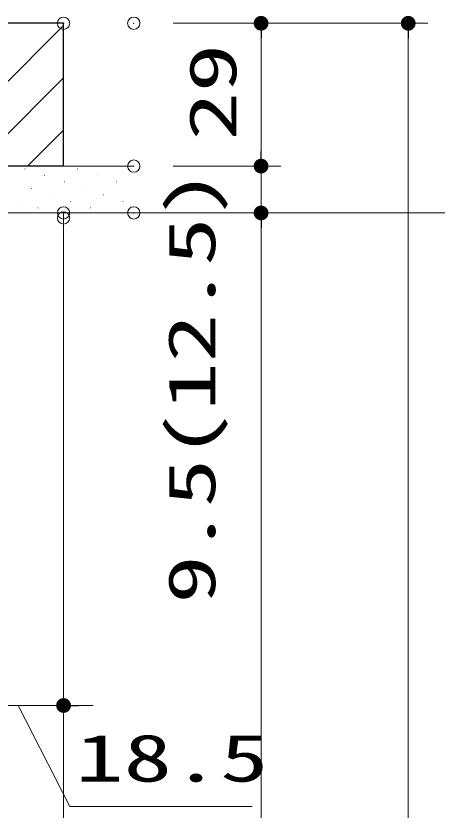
# Model space of a CAD drawing. Units: millimetres, scale not verified. Extents: x -1306 to 1306, y -607 to 607.
# Drawn here: x -531.9 to -446.3, y 290.9 to 452.2 of the extents above; entities that cross this region are included whole.
import ezdxf
from ezdxf.enums import TextEntityAlignment as Align

# ---------------------------------------------------------------- set-up
doc = ezdxf.new("R2010")
doc.units = ezdxf.units.MM
doc.header["$LTSCALE"] = 5
doc.header["$PDMODE"] = 32
doc.header["$PDSIZE"] = 2.5
for name, color, linetype, lineweight in [('0-1_線(黄)', 2, 'Continuous', 15), ('0-D_線(白)', 7, 'Continuous', 30), ('1-0_線(水)', 4, 'Continuous', 9), ('1-1_寸法線', 3, 'Continuous', 13), ('1-2_ハッチング', 6, 'Continuous', 9), ('1-4_DEFPOINTS', 7, 'Continuous', 5), ('1-5_0', 3, 'Continuous', 25)]:
    doc.layers.add(name, color=color, linetype=linetype, lineweight=lineweight)
doc.styles.add('ＭＳ ゴシック', font='')
doc.styles.get('ＭＳ ゴシック').set_extended_font_data('MS Gothic')

# ---------------------------------------------------------------- blocks, each defined once
blk = doc.blocks.new('_DOT')
at = {"layer": '1-5_0'}
blk.add_line((-2.5, 0), (-5, 0), dxfattribs=at)
for points in [[(0, 0), (-2.5, 0), (-2.48, 0.313)], [(0, 0), (-2.48, -0.313), (-2.5, 0)], [(0, 0), (-2.48, 0.313), (-2.421, 0.622)], [(0, 0), (-2.421, -0.622), (-2.48, -0.313)], [(0, 0), (-2.421, 0.622), (-2.324, 0.92)], [(0, 0), (-2.324, -0.92), (-2.421, -0.622)], [(0, 0), (-2.324, 0.92), (-2.191, 1.204)], [(0, 0), (-2.191, -1.204), (-2.324, -0.92)], [(0, 0), (-2.191, 1.204), (-2.023, 1.469)], [(0, 0), (-2.023, -1.469), (-2.191, -1.204)], [(0, 0), (-2.023, 1.469), (-1.822, 1.711)], [(0, 0), (-1.822, -1.711), (-2.023, -1.469)], [(0, 0), (-1.822, 1.711), (-1.594, 1.926)], [(0, 0), (-1.594, -1.926), (-1.822, -1.711)], [(0, 0), (-1.594, 1.926), (-1.34, 2.111)], [(0, 0), (-1.34, -2.111), (-1.594, -1.926)], [(0, 0), (-1.34, 2.111), (-1.064, 2.262)], [(0, 0), (-1.064, -2.262), (-1.34, -2.111)], [(0, 0), (-1.064, 2.262), (-0.773, 2.378)], [(0, 0), (-0.773, -2.378), (-1.064, -2.262)], [(0, 0), (-0.773, 2.378), (-0.468, 2.456)], [(0, 0), (-0.468, -2.456), (-0.773, -2.378)], [(0, 0), (-0.468, 2.456), (-0.157, 2.495)], [(0, 0), (-0.157, -2.495), (-0.468, -2.456)], [(0, 0), (-0.157, 2.495), (0.157, 2.495)], [(0, 0), (0.157, -2.495), (-0.157, -2.495)], [(0, 0), (0.157, 2.495), (0.468, 2.456)], [(0, 0), (0.468, 2.456), (0.773, 2.378)], [(0, 0), (0.773, 2.378), (1.064, 2.262)], [(0, 0), (1.064, 2.262), (1.34, 2.111)], [(0, 0), (1.34, 2.111), (1.594, 1.926)], [(0, 0), (1.594, 1.926), (1.822, 1.711)], [(0, 0), (1.822, 1.711), (2.023, 1.469)], [(0, 0), (2.023, 1.469), (2.191, 1.204)], [(0, 0), (2.191, 1.204), (2.324, 0.92)], [(0, 0), (2.324, 0.92), (2.421, 0.622)], [(0, 0), (2.421, 0.622), (2.48, 0.313)], [(0, 0), (2.48, 0.313), (2.5, 0)], [(0, 0), (0.468, -2.456), (0.157, -2.495)], [(0, 0), (0.773, -2.378), (0.468, -2.456)], [(0, 0), (1.064, -2.262), (0.773, -2.378)], [(0, 0), (1.34, -2.111), (1.064, -2.262)], [(0, 0), (1.594, -1.926), (1.34, -2.111)], [(0, 0), (1.822, -1.711), (1.594, -1.926)], [(0, 0), (2.023, -1.469), (1.822, -1.711)], [(0, 0), (2.191, -1.204), (2.023, -1.469)], [(0, 0), (2.324, -0.92), (2.191, -1.204)], [(0, 0), (2.421, -0.622), (2.324, -0.92)], [(0, 0), (2.48, -0.313), (2.421, -0.622)], [(0, 0), (2.5, 0), (2.48, -0.313)]]:
    blk.add_solid(points, dxfattribs=at)

msp = doc.modelspace()

# ---------------------------------------------------------------- linework, layer by layer
at = {"layer": '0-1_線(黄)'}
for p, q in [((-522.17, 421.687), (-507.926, 421.687)), ((-412.986, 412.187), (-543.17, 412.187))]:
    msp.add_line(p, q, dxfattribs=at)
at = {"layer": '0-D_線(白)'}
for p, q in [((-522.17, 450.687), (-609.67, 450.687)), ((-522.17, 421.687), (-522.17, 450.687)), ((-522.17, 421.687), (-543.17, 421.687))]:
    msp.add_line(p, q, dxfattribs=at)
at = {"layer": '1-0_線(水)'}
msp.add_line((-522.17, 412.187), (-522.17, 177.111), dxfattribs=at)
at = {"layer": '1-1_寸法線'}
for p, q in [((-499.926, 450.687), (-478.051, 450.687)), ((-499.926, 450.687), (-448.17, 450.687)), ((-482.051, 447.687), (-482.051, 424.687)), ((-452.17, 447.687), (-452.17, -64.813)), ((-482.051, 424.687), (-482.051, 427.687)), ((-499.926, 421.687), (-478.051, 421.687)), ((-499.926, 421.687), (-478.051, 421.687)), ((-482.051, 421.687), (-482.051, 412.187)), ((-499.926, 412.187), (-478.051, 412.187)), ((-499.926, 412.187), (-478.051, 412.187)), ((-482.051, 409.187), (-482.051, -64.813)), ((-482.051, 409.187), (-482.051, 330.295)), ((-522.17, 404.187), (-522.17, 248.562)), ((-522.17, 403.167), (-522.17, 308.187)), ((-540.669, 312.187), (-522.17, 312.187)), ((-540.669, 312.187), (-522.17, 312.187)), ((-519.17, 312.187), (-516.17, 312.187))]:
    msp.add_line(p, q, dxfattribs=at)
msp.add_lwpolyline([(-531.419, 312.187), (-520.9, 291.706), (-483.853, 291.706)], dxfattribs=at)
at = {"layer": '1-2_ハッチング'}
for p, q in [((-543.17, 429.202), (-522.17, 450.202)), ((-540.078, 421.687), (-522.17, 439.596)), ((-529.471, 421.687), (-522.17, 428.989)), ((-530.018, 421.141), (-529.968, 421.141)), ((-519.411, 421.141), (-519.361, 421.141)), ((-508.805, 421.141), (-508.755, 421.141)), ((-526.04, 419.815), (-525.99, 419.815)), ((-515.434, 419.815), (-515.384, 419.815)), ((-522.063, 418.489), (-522.013, 418.489)), ((-511.456, 418.489), (-511.406, 418.489)), ((-528.692, 417.164), (-528.642, 417.164)), ((-518.085, 417.164), (-518.035, 417.164)), ((-531.344, 414.512), (-531.294, 414.512)), ((-524.715, 415.838), (-524.665, 415.838)), ((-520.737, 414.512), (-520.687, 414.512)), ((-514.108, 415.838), (-514.058, 415.838)), ((-510.13, 414.512), (-510.08, 414.512)), ((-527.366, 413.186), (-527.316, 413.186)), ((-516.76, 413.186), (-516.71, 413.186))]:
    msp.add_line(p, q, dxfattribs=at)
at = {"layer": '1-4_DEFPOINTS'}
for p in [(-522.17, 450.687), (-507.926, 450.687), (-507.926, 421.687), (-482.051, 421.687), (-522.17, 412.187), (-507.926, 412.187), (-482.051, 412.187), (-522.17, 411.167), (-522.17, 312.187)]:
    msp.add_point(p, dxfattribs=at)

# ---------------------------------------------------------------- block references
at = {"layer": '1-1_寸法線', "xscale": 0.6, "yscale": 0.6}
for p, rotation in [((-482.051, 450.687), 90), ((-452.17, 450.687), 90), ((-482.051, 421.687), 270), ((-482.051, 421.687), 270), ((-482.051, 412.187), 90), ((-482.051, 412.187), 90), ((-522.17, 312.187), 180)]:
    msp.add_blockref('_DOT', p, dxfattribs=dict(at, rotation=rotation))

# ---------------------------------------------------------------- texts
at = {"layer": '1-1_寸法線', "style": 'ＭＳ ゴシック', "width": 1.5}
for s, p in [('29', (-484.201, 426.902)), ('9.5(12.5)', (-488.487, 332.866))]:
    msp.add_text(s, height=9.604, rotation=90, dxfattribs=at).set_placement(p, align=Align.BOTTOM_LEFT)
msp.add_text('18.5', height=9.604, dxfattribs=at).set_placement((-519.757, 293.855), align=Align.BOTTOM_LEFT)

doc.saveas('drawing.dxf')
